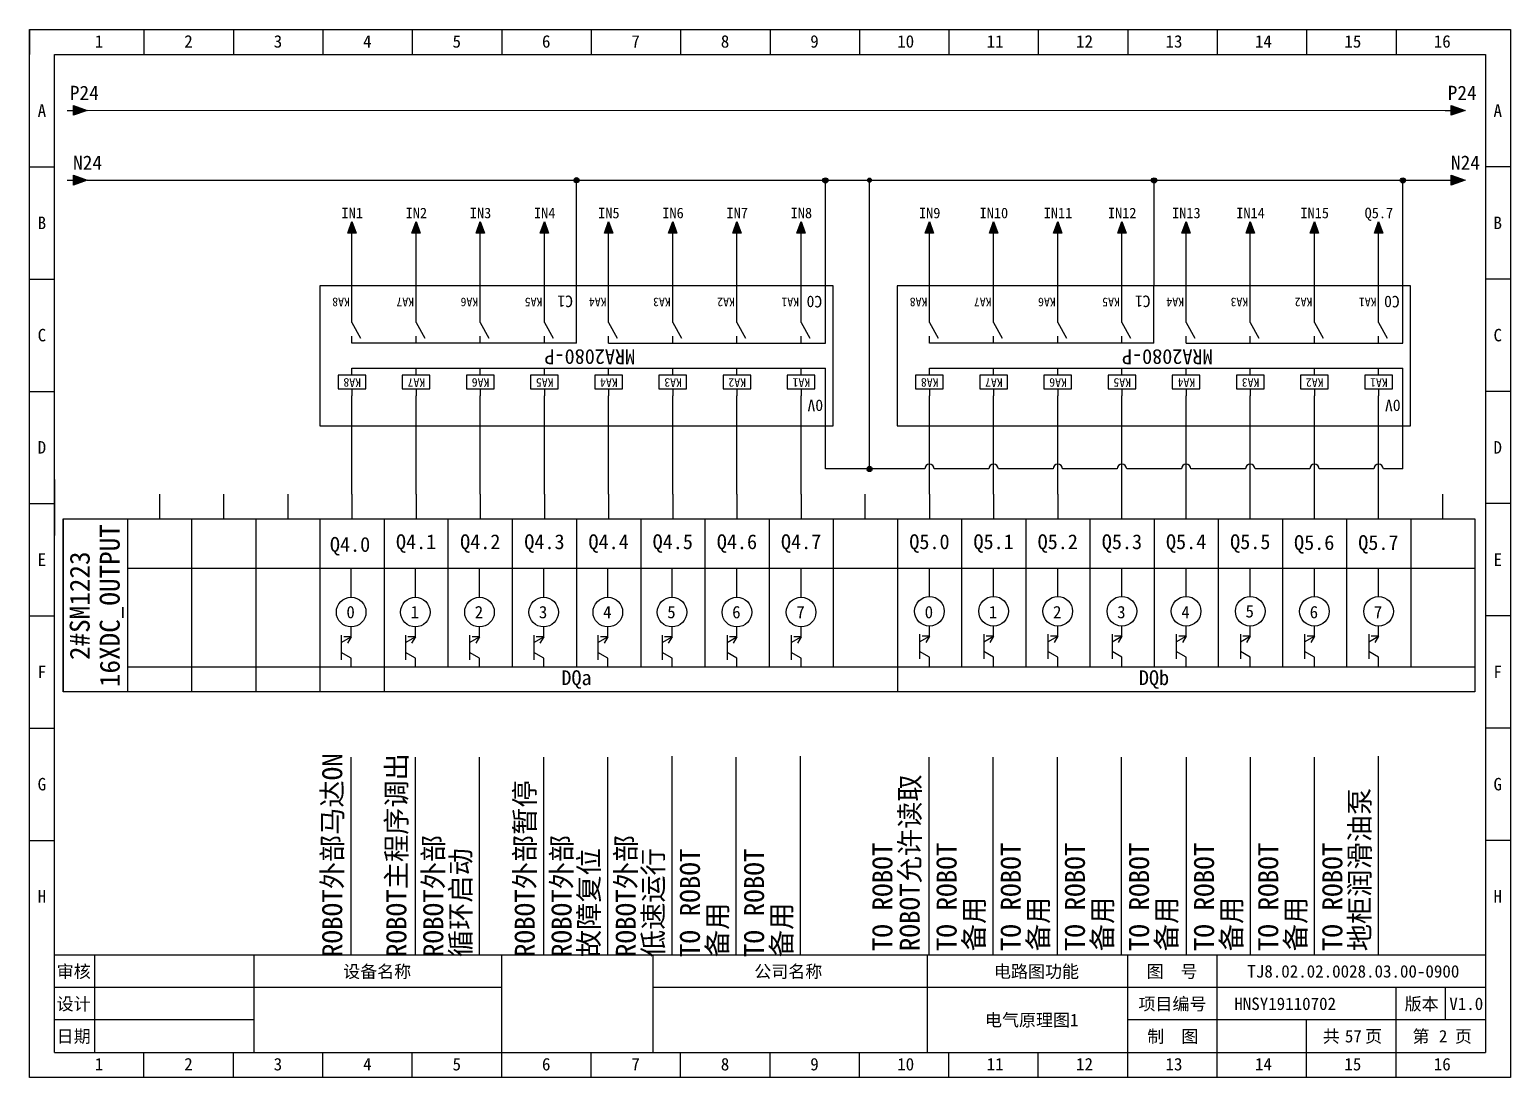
# Model space of a CAD drawing. Header units: millimetres. Extents: x 914 to 910632, y -176 to 682692.
# Drawn here: x 2233.1 to 2530.1, y 3297.7 to 3507.7 of the extents above; entities that cross this region are included whole.
import ezdxf
from ezdxf.enums import TextEntityAlignment as Align

# ---------------------------------------------------------------- set-up
doc = ezdxf.new("R2010")
doc.units = ezdxf.units.MM
doc.layers.add('EPLAN311', color=1, linetype='Continuous', lineweight=25)
doc.styles.get("Standard").update_dxf_attribs({"font": 'arial.ttf'})
doc.styles.add('宋体', font='')
doc.styles.get('宋体').set_extended_font_data('宋体')

# ---------------------------------------------------------------- blocks, each defined once
blk = doc.blocks.new('继电器线圈')
at = {"color": 5, "linetype": 'Continuous', "lineweight": 25}
for p, q in [((0, 4.2), (0, 5.6)), ((0, 1.4), (0, 0))]:
    blk.add_line(p, q, dxfattribs=at)
blk.add_lwpolyline([(-2.8, 1.4), (2.8, 1.4), (2.8, 4.2), (-2.8, 4.2)], close=True, dxfattribs=at)
at = {"color": 0, "style": '宋体'}
for tag, p in [('01', (0.42, 4.87)), ('02', (0.42, -0.54)), ('04', (0.65, -7)), ('05', (0.65, -9.16))]:
    blk.add_attdef(tag, p, '', height=1.26, dxfattribs=at)
at = {"color": 5, "style": '宋体'}
blk.add_attdef('03', (0.42, -4.85), '', height=1.75, dxfattribs=at)
blk = doc.blocks.new('常开触点')
at = {"color": 5, "linetype": 'Continuous', "lineweight": 25}
for p, q in [((0, 0), (0, -1.39)), ((0, 0), (0, -1.39)), ((0, -4.16), (0, -5.54)), ((0, -4.16), (0, -5.54))]:
    blk.add_line(p, q, dxfattribs=at)
at = {"color": 5, "linetype": 'Continuous', "lineweight": 25, "ltscale": 4}
blk.add_line((0, -4.16), (-1.73, -1.04), dxfattribs=at)
blk.add_line((0, -4.16), (-1.73, -1.04), dxfattribs=at)
at = {"color": 0}
blk.add_attdef('13', text='', height=1.25, dxfattribs=at).set_placement((0.42, -0.97), align=Align.BOTTOM_LEFT)
blk.add_attdef('14', text='', height=1.25, dxfattribs=at).set_placement((0.42, -4.82), align=Align.TOP_LEFT)
at = {"color": 5, "style": '宋体'}
blk.add_attdef('KA', (0.42, -9.12), '', height=1.74, dxfattribs=at)
blk = doc.blocks.new('继电器模组8')
for p, q in [((-4.87, 28.09), (-4.87, 16.54)), ((0, 28.09), (0, 22.09)), ((12.87, 28.09), (12.87, 22.09)), ((25.74, 28.09), (25.74, 22.09)), ((38.61, 28.09), (38.61, 22.09)), ((51.48, 28.09), (51.48, 22.09)), ((64.35, 28.09), (64.35, 22.09)), ((77.22, 28.09), (77.22, 22.09)), ((90.09, 28.09), (90.09, 22.09)), ((-4.87, 11.54), (-4.87, 0)), ((45.05, 11.54), (45.05, 0)), ((0, 6), (0, 0)), ((12.87, 6), (12.87, 0)), ((25.74, 6), (25.74, 0)), ((38.61, 6), (38.61, 0)), ((51.48, 6), (51.48, 0)), ((64.35, 6), (64.35, 0)), ((77.22, 6), (77.22, 0)), ((90.09, 6), (90.09, 0))]:
    blk.add_line(p, q)
at = {"linetype": 'ByBlock'}
for p, q in [((90.09, 16.54), (-4.87, 16.54)), ((38.61, 11.54), (-4.87, 11.54)), ((45.05, 11.54), (90.09, 11.54))]:
    blk.add_line(p, q, dxfattribs=at)
blk.add_lwpolyline([(-6.43, 0), (96.53, 0), (96.53, 28.09), (-6.43, 28.09)], close=True, dxfattribs=at)
ref = blk.add_blockref('继电器线圈', (0, 16.54), dxfattribs=dict(xscale=0.99, yscale=0.99, zscale=0.99))
ref.add_attrib('03', 'KA1', (-1.83, 18.56), dxfattribs={"color": 5, "height": 1.736, "style": '宋体'})
ref = blk.add_blockref('继电器线圈', (12.87, 16.54), dxfattribs=dict(xscale=0.99, yscale=0.99, zscale=0.99))
ref.add_attrib('03', 'KA2', (11.04, 18.56), dxfattribs={"color": 5, "height": 1.736, "style": '宋体'})
ref = blk.add_blockref('继电器线圈', (25.74, 16.54), dxfattribs=dict(xscale=0.99, yscale=0.99, zscale=0.99))
ref.add_attrib('03', 'KA3', (23.91, 18.56), dxfattribs={"color": 5, "height": 1.736, "style": '宋体'})
ref = blk.add_blockref('继电器线圈', (38.61, 16.54), dxfattribs=dict(xscale=0.99, yscale=0.99, zscale=0.99))
ref.add_attrib('03', 'KA4', (36.78, 18.56), dxfattribs={"color": 5, "height": 1.736, "style": '宋体'})
ref = blk.add_blockref('继电器线圈', (51.48, 16.54), dxfattribs=dict(xscale=0.99, yscale=0.99, zscale=0.99))
ref.add_attrib('03', 'KA5', (49.65, 18.56), dxfattribs={"color": 5, "height": 1.736, "style": '宋体'})
ref = blk.add_blockref('继电器线圈', (64.35, 16.54), dxfattribs=dict(xscale=0.99, yscale=0.99, zscale=0.99))
ref.add_attrib('03', 'KA6', (62.52, 18.56), dxfattribs={"color": 5, "height": 1.736, "style": '宋体'})
ref = blk.add_blockref('继电器线圈', (77.22, 16.54), dxfattribs=dict(xscale=0.99, yscale=0.99, zscale=0.99))
ref.add_attrib('03', 'KA7', (75.39, 18.56), dxfattribs={"color": 5, "height": 1.736, "style": '宋体'})
ref = blk.add_blockref('继电器线圈', (90.09, 16.54), dxfattribs=dict(xscale=0.99, yscale=0.99, zscale=0.99))
ref.add_attrib('03', 'KA8', (88.26, 18.56), dxfattribs={"color": 5, "height": 1.736, "style": '宋体'})
ref = blk.add_blockref('常开触点', (0, 11.54), dxfattribs=at)
ref.add_attrib('KA', 'KA1', (0.41, 2.43), dxfattribs={"color": 5, "height": 1.736, "style": '宋体'})
ref = blk.add_blockref('常开触点', (12.87, 11.54), dxfattribs=at)
ref.add_attrib('KA', 'KA2', (13.28, 2.43), dxfattribs={"color": 5, "height": 1.736, "style": '宋体'})
ref = blk.add_blockref('常开触点', (25.74, 11.54), dxfattribs=at)
ref.add_attrib('KA', 'KA3', (26.15, 2.43), dxfattribs={"color": 5, "height": 1.736, "style": '宋体'})
ref = blk.add_blockref('常开触点', (38.61, 11.54), dxfattribs=at)
ref.add_attrib('KA', 'KA4', (39.02, 2.43), dxfattribs={"color": 5, "height": 1.736, "style": '宋体'})
ref = blk.add_blockref('常开触点', (51.48, 11.54), dxfattribs=at)
ref.add_attrib('KA', 'KA5', (51.89, 2.43), dxfattribs={"color": 5, "height": 1.736, "style": '宋体'})
ref = blk.add_blockref('常开触点', (64.35, 11.54), dxfattribs=at)
ref.add_attrib('KA', 'KA6', (64.76, 2.43), dxfattribs={"color": 5, "height": 1.736, "style": '宋体'})
ref = blk.add_blockref('常开触点', (77.22, 11.54), dxfattribs=at)
ref.add_attrib('KA', 'KA7', (77.63, 2.43), dxfattribs={"color": 5, "height": 1.736, "style": '宋体'})
ref = blk.add_blockref('常开触点', (90.09, 11.54), dxfattribs=at)
ref.add_attrib('KA', 'KA8', (90.5, 2.43), dxfattribs={"color": 5, "height": 1.736, "style": '宋体'})
at = {"style": '宋体'}
for s, width, insert, char_height, attachment_point in [('0V', 3.0901, (-4.42, 25.18), 2.31, 1), ('MRA2080-P', 2.5259, (42.38, 14.25), 2.97, 5), ('C0', 3.0901, (-4.24, 4.36), 2.31, 1), ('C1', 3.0901, (45.74, 4.3), 2.31, 1)]:
    blk.add_mtext_dynamic_manual_height_columns(s, width=width, gutter_width=12.5, heights=[0], dxfattribs=dict(at, insert=insert, char_height=char_height, attachment_point=attachment_point))
blk = doc.blocks.new('*U214')
blk.add_line((0, 0.14), (0, 5.8))
blk.add_circle((0, -2.83), 2.97)
blk = doc.blocks.new('*U215')
at = {"color": 0, "linetype": 'ByBlock', "lineweight": -2, "transparency": 16777216}
for p in [(0, 0), (12.87, 0)]:
    blk.add_blockref('*U214', p, dxfattribs=at)
blk = doc.blocks.new('EPLSYM_LibrarySPECIAL_Symbol8_Variant0_Placement1')
at = {"linetype": 'Continuous', "lineweight": 25, "ltscale": 4}
blk.add_hatch(color=1, dxfattribs=at).paths.add_polyline_path([(-0.75, 1), (2, 0), (-0.75, -1)], flags=0)
at = {"color": 1, "linetype": 'Continuous', "lineweight": 25, "ltscale": 4}
blk.add_line((-2, 0), (-0.75, 0), dxfattribs=at)
blk.add_lwpolyline([(-0.75, 1), (2, 0), (-0.75, -1)], close=True, dxfattribs=at)
at = {"color": 5}
blk.add_attdef('70_20010', text='', height=2.85, dxfattribs=at).set_placement((3, 0), align=Align.MIDDLE_LEFT)
at = {"color": 73}
for tag, p in [('70_24350', (33.76, 0)), ('70_24300', (72.31, 0))]:
    blk.add_attdef(tag, text='', height=2.06, dxfattribs=at).set_placement(p, align=Align.MIDDLE_LEFT)
blk = doc.blocks.new('箭头下')
at = {"layer": 'EPLAN311', "linetype": 'Continuous', "lineweight": 25, "ltscale": 4}
blk.add_hatch(color=1, dxfattribs=at).paths.add_polyline_path([(-0.7, -0.875), (0, -2.8), (0.7, -0.875)], flags=0)
at = {"layer": 'EPLAN311', "color": 1, "linetype": 'Continuous', "lineweight": 25, "ltscale": 4}
blk.add_line((0, 0), (0, -0.875), dxfattribs=at)
blk.add_lwpolyline([(-0.7, -0.875), (0, -2.8), (0.7, -0.875)], close=True, dxfattribs=at)
at = {"color": 5}
blk.add_attdef('70_20010', text='', height=1.7535, dxfattribs=at).set_placement((0, -3.8507), align=Align.TOP_CENTER)
blk = doc.blocks.new('*U388')
blk.add_line((-2.5, 0), (2.5, 0))
blk = doc.blocks.new('*U389')
at = {"color": 0, "linetype": 'ByBlock', "lineweight": -2, "transparency": 16777216}
for p in [(0, 0), (0, -22.5), (0, -45), (0, -67.5), (0, -90), (0, -112.5), (0, -135)]:
    blk.add_blockref('*U388', p, dxfattribs=at)
blk = doc.blocks.new('*U390')
blk.add_line((-2.5, 0), (2.5, 0))
blk = doc.blocks.new('*U391')
at = {"color": 0, "linetype": 'ByBlock', "lineweight": -2, "transparency": 16777216}
for p in [(0, 0), (0, -22.5), (0, -45), (0, -67.5), (0, -90), (0, -112.5), (0, -135)]:
    blk.add_blockref('*U390', p, dxfattribs=at)
blk = doc.blocks.new('制图图框')
for p, q in [((-2700.08, 789.32), (-2403.08, 789.32)), ((-2700.08, 579.32), (-2700.08, 789.32)), ((-2700.08, 789.32), (-2700.08, 784.32)), ((-2700.08, 789.32), (-2695.08, 789.32)), ((-2677.15, 789.32), (-2677.15, 784.32)), ((-2659.21, 789.32), (-2659.21, 784.32)), ((-2641.27, 789.32), (-2641.27, 784.32)), ((-2623.33, 789.32), (-2623.33, 784.32)), ((-2605.4, 789.32), (-2605.4, 784.32)), ((-2587.46, 789.32), (-2587.46, 784.32)), ((-2569.52, 789.32), (-2569.52, 784.32)), ((-2551.58, 789.32), (-2551.58, 784.32)), ((-2533.65, 789.32), (-2533.65, 784.32)), ((-2515.71, 789.32), (-2515.71, 784.32)), ((-2497.77, 789.32), (-2497.77, 784.32)), ((-2479.83, 789.32), (-2479.83, 784.32)), ((-2461.9, 789.32), (-2461.9, 784.32)), ((-2443.96, 789.32), (-2443.96, 784.32)), ((-2426.02, 789.32), (-2426.02, 784.32)), ((-2403.08, 789.32), (-2403.08, 579.32)), ((-2403.08, 789.32), (-2403.08, 784.32)), ((-2695.08, 784.32), (-2408.08, 784.32)), ((-2695.08, 584.32), (-2695.08, 784.32)), ((-2408.08, 784.32), (-2408.08, 584.32)), ((-2408.08, 603.82), (-2695.08, 603.82)), ((-2687.08, 603.82), (-2687.08, 584.32)), ((-2655.08, 603.82), (-2655.08, 584.32)), ((-2655.08, 603.82), (-2655.08, 584.32)), ((-2605.4, 579.32), (-2605.4, 603.82)), ((-2575.08, 603.82), (-2575.08, 584.32)), ((-2575.08, 603.82), (-2575.08, 584.32)), ((-2575.08, 603.82), (-2575.08, 584.32)), ((-2520.08, 603.82), (-2520.08, 584.32)), ((-2479.83, 579.32), (-2479.83, 603.82)), ((-2461.9, 579.32), (-2461.9, 603.82)), ((-2655.08, 597.32), (-2695.08, 597.32)), ((-2605.4, 597.32), (-2655.08, 597.32)), ((-2408.08, 597.32), (-2575.08, 597.32)), ((-2426.02, 579.32), (-2426.02, 597.32)), ((-2416.18, 597.32), (-2416.18, 590.82)), ((-2655.08, 590.82), (-2695.08, 590.82)), ((-2408.08, 590.82), (-2479.83, 590.82)), ((-2443.96, 579.32), (-2443.96, 590.82)), ((-2695.08, 584.32), (-2408.08, 584.32)), ((-2677.15, 579.32), (-2677.15, 584.32)), ((-2659.21, 579.32), (-2659.21, 584.32)), ((-2641.27, 579.32), (-2641.27, 584.32)), ((-2623.33, 579.32), (-2623.33, 584.32)), ((-2587.46, 579.32), (-2587.46, 584.32)), ((-2569.52, 579.32), (-2569.52, 584.32)), ((-2551.58, 579.32), (-2551.58, 584.32)), ((-2533.65, 579.32), (-2533.65, 584.32)), ((-2515.71, 579.32), (-2515.71, 584.32)), ((-2497.77, 579.32), (-2497.77, 584.32)), ((-2403.08, 579.32), (-2700.08, 579.32))]:
    blk.add_line(p, q)
blk.add_blockref('*U389', (-2697.58, 761.82))
at = {"xscale": -1}
blk.add_blockref('*U391', (-2405.58, 761.82), dxfattribs=at)
at = {"style": '宋体'}
for s, p in [('1', (-2687.01, 785.71)), ('2', (-2669.07, 785.71)), ('3', (-2651.13, 785.71)), ('4', (-2633.2, 785.71)), ('5', (-2615.26, 785.71)), ('6', (-2597.32, 785.71)), ('7', (-2579.38, 785.71)), ('8', (-2561.45, 785.71)), ('9', (-2543.51, 785.71)), ('10', (-2526.07, 785.71)), ('11', (-2508.13, 785.71)), ('12', (-2490.2, 785.71)), ('13', (-2472.26, 785.71)), ('14', (-2454.32, 785.71)), ('15', (-2436.38, 785.71)), ('16', (-2418.45, 785.71)), ('A', (-2698.47, 771.84)), ('A', (-2406.47, 771.84)), ('B', (-2698.47, 749.34)), ('B', (-2406.47, 749.34)), ('C', (-2698.47, 726.84)), ('C', (-2406.47, 726.84)), ('D', (-2698.47, 704.34)), ('D', (-2406.47, 704.34)), ('E', (-2698.47, 681.84)), ('E', (-2406.47, 681.84)), ('F', (-2698.47, 659.34)), ('F', (-2406.47, 659.34)), ('G', (-2698.47, 636.84)), ('G', (-2406.47, 636.84)), ('H', (-2698.47, 614.34)), ('H', (-2406.47, 614.34)), ('审核', (-2694.65, 599.29)), ('设备名称', (-2637.2, 599.28)), ('公司名称', (-2554.73, 599.29)), ('电路图功能', (-2506.66, 599.29)), ('图  号', (-2476.05, 599.3)), ('设计', (-2694.66, 592.79)), ('项目编号', (-2477.68, 592.79)), ('版本', (-2424.3, 592.79)), ('日期', (-2694.66, 586.29)), ('制  图', (-2475.91, 586.28)), ('共   页', (-2440.72, 586.31)), ('第   页', (-2422.72, 586.3)), ('1', (-2687.01, 580.71)), ('2', (-2669.07, 580.71)), ('3', (-2651.13, 580.71)), ('4', (-2633.2, 580.71)), ('5', (-2615.26, 580.71)), ('6', (-2597.32, 580.71)), ('7', (-2579.38, 580.71)), ('8', (-2561.45, 580.71)), ('9', (-2543.51, 580.71)), ('10', (-2526.07, 580.71)), ('11', (-2508.13, 580.71)), ('12', (-2490.2, 580.71)), ('13', (-2472.26, 580.71)), ('14', (-2454.32, 580.71)), ('15', (-2436.38, 580.71)), ('16', (-2418.45, 580.71))]:
    blk.add_text(s, height=2.5, dxfattribs=at).set_placement(p)

msp = doc.modelspace()

# ---------------------------------------------------------------- hatches: boundary and pattern name
at = {"layer": 'EPLAN311', "ltscale": 4}
h = msp.add_hatch(color=1, dxfattribs=at)
edge = h.paths.add_edge_path()
edge.add_arc((2342.766, 3477.562), 0.52, 0, 360)
h = msp.add_hatch(color=1, dxfattribs=at)
edge = h.paths.add_edge_path()
edge.add_arc((2392.683, 3477.51), 0.52, 0, 360)
h = msp.add_hatch(color=1, dxfattribs=at)
edge = h.paths.add_edge_path()
edge.add_arc((2401.533, 3477.562), 0.52, 0, 360)
h = msp.add_hatch(color=1, dxfattribs=at)
edge = h.paths.add_edge_path()
edge.add_arc((2458.596, 3477.51), 0.52, 0, 360)
h = msp.add_hatch(color=1, dxfattribs=at)
edge = h.paths.add_edge_path()
edge.add_arc((2508.513, 3477.51), 0.52, 0, 360)
h = msp.add_hatch(color=1, dxfattribs=at)
edge = h.paths.add_edge_path()
edge.add_arc((2401.533, 3419.679), 0.52, 0, 360)

# ---------------------------------------------------------------- linework, layer by layer
at = {"color": 0}
for p, q in [((2244.595, 3491.569), (2516.976, 3491.562)), ((2244.613, 3477.562), (2516.976, 3477.562)), ((2238.074, 3417.577), (2238.074, 3406.327))]:
    msp.add_line(p, q, dxfattribs=at)
for p, q in [((2342.766, 3456.419), (2342.766, 3477.562)), ((2392.683, 3456.419), (2392.683, 3477.562)), ((2401.533, 3419.679), (2401.533, 3477.562)), ((2458.596, 3456.419), (2458.596, 3477.562)), ((2508.513, 3456.419), (2508.513, 3477.562)), ((2297.721, 3456.419), (2297.721, 3465.9)), ((2310.591, 3456.419), (2310.591, 3465.9)), ((2323.461, 3456.419), (2323.461, 3465.9)), ((2336.331, 3456.419), (2336.331, 3465.9)), ((2349.201, 3456.419), (2349.201, 3465.9)), ((2362.071, 3456.419), (2362.071, 3465.9)), ((2374.941, 3456.419), (2374.941, 3465.9)), ((2387.811, 3456.419), (2387.811, 3465.9)), ((2413.551, 3456.419), (2413.551, 3465.9)), ((2426.421, 3456.419), (2426.421, 3465.9)), ((2439.291, 3456.419), (2439.291, 3465.9)), ((2452.161, 3456.419), (2452.161, 3465.9)), ((2465.031, 3456.419), (2465.031, 3465.9)), ((2477.901, 3456.419), (2477.901, 3465.9)), ((2490.771, 3456.419), (2490.771, 3465.9)), ((2503.641, 3456.419), (2503.641, 3465.9)), ((2297.723, 3414.619), (2297.723, 3428.333)), ((2310.593, 3414.619), (2310.593, 3428.333)), ((2323.463, 3414.619), (2323.463, 3428.333)), ((2336.333, 3414.619), (2336.333, 3428.333)), ((2349.203, 3414.619), (2349.203, 3428.333)), ((2362.073, 3414.619), (2362.073, 3428.333)), ((2374.943, 3414.619), (2374.943, 3428.333)), ((2387.813, 3414.619), (2387.813, 3428.333)), ((2392.683, 3419.679), (2392.683, 3428.333)), ((2413.553, 3414.619), (2413.553, 3428.333)), ((2426.423, 3414.619), (2426.423, 3428.333)), ((2439.293, 3414.619), (2439.293, 3428.333)), ((2452.163, 3414.619), (2452.163, 3428.333)), ((2465.033, 3414.619), (2465.033, 3428.333)), ((2477.903, 3414.619), (2477.903, 3428.333)), ((2490.773, 3414.619), (2490.773, 3428.333)), ((2503.643, 3414.619), (2503.643, 3428.333)), ((2508.513, 3419.679), (2508.513, 3428.333)), ((2401.533, 3419.679), (2392.683, 3419.679)), ((2425.468, 3419.679), (2414.508, 3419.679)), ((2451.208, 3419.679), (2440.248, 3419.679)), ((2464.078, 3419.679), (2453.118, 3419.679)), ((2489.818, 3419.679), (2478.858, 3419.679)), ((2502.688, 3419.679), (2491.728, 3419.679)), ((2259.113, 3414.619), (2259.113, 3409.669)), ((2271.983, 3414.619), (2271.983, 3409.669)), ((2284.853, 3414.619), (2284.853, 3409.669)), ((2297.723, 3414.619), (2297.723, 3409.669)), ((2310.593, 3414.619), (2310.593, 3409.669)), ((2323.463, 3414.619), (2323.463, 3409.669)), ((2336.333, 3414.619), (2336.333, 3409.669)), ((2349.203, 3414.619), (2349.203, 3409.669)), ((2362.073, 3414.619), (2362.073, 3409.669)), ((2374.943, 3414.619), (2374.943, 3409.669)), ((2387.813, 3414.619), (2387.813, 3409.669)), ((2400.683, 3409.669), (2400.683, 3414.619)), ((2413.553, 3414.619), (2413.553, 3409.669)), ((2413.553, 3414.619), (2413.553, 3409.669)), ((2426.423, 3414.619), (2426.423, 3409.669)), ((2439.293, 3414.619), (2439.293, 3409.669)), ((2452.163, 3409.669), (2452.163, 3414.619)), ((2465.033, 3409.669), (2465.033, 3414.619)), ((2477.903, 3409.669), (2477.903, 3414.619)), ((2490.773, 3409.669), (2490.773, 3414.619)), ((2503.643, 3409.669), (2503.643, 3414.619)), ((2516.513, 3409.669), (2516.513, 3414.619)), ((2239.808, 3409.669), (2522.948, 3409.669)), ((2239.808, 3375.019), (2239.808, 3409.669)), ((2239.808, 3409.669), (2239.808, 3375.019)), ((2252.678, 3409.669), (2252.678, 3375.019)), ((2265.548, 3409.669), (2265.548, 3375.019)), ((2278.418, 3409.669), (2278.418, 3375.019)), ((2291.288, 3409.669), (2291.288, 3375.019)), ((2304.158, 3409.669), (2304.158, 3375.019)), ((2317.028, 3379.969), (2317.028, 3409.669)), ((2329.898, 3379.969), (2329.898, 3409.669)), ((2342.768, 3409.669), (2342.768, 3379.969)), ((2355.638, 3409.669), (2355.638, 3379.969)), ((2368.508, 3409.669), (2368.508, 3379.969)), ((2381.378, 3409.669), (2381.378, 3379.947)), ((2394.248, 3409.669), (2394.248, 3379.969)), ((2407.118, 3409.669), (2407.118, 3375.019)), ((2419.988, 3409.669), (2419.988, 3379.969)), ((2432.858, 3409.669), (2432.858, 3379.969)), ((2445.728, 3409.669), (2445.728, 3379.969)), ((2458.598, 3409.669), (2458.598, 3379.969)), ((2471.468, 3409.669), (2471.468, 3379.969)), ((2484.338, 3409.669), (2484.338, 3379.969)), ((2497.208, 3409.669), (2497.208, 3379.969)), ((2510.078, 3409.669), (2510.078, 3379.969)), ((2522.948, 3409.669), (2522.948, 3375.019)), ((2252.678, 3399.769), (2522.948, 3399.769)), ((2297.568, 3393.959), (2297.568, 3399.609)), ((2310.438, 3393.959), (2310.438, 3399.609)), ((2323.308, 3393.959), (2323.308, 3399.609)), ((2336.178, 3393.959), (2336.178, 3399.609)), ((2349.048, 3393.959), (2349.048, 3399.609)), ((2361.918, 3393.959), (2361.918, 3399.609)), ((2374.943, 3393.959), (2374.943, 3399.609)), ((2387.813, 3393.959), (2387.813, 3399.609)), ((2413.553, 3394.118), (2413.553, 3399.769)), ((2426.423, 3394.118), (2426.423, 3399.769)), ((2439.293, 3394.118), (2439.293, 3399.769)), ((2452.163, 3394.118), (2452.163, 3399.769)), ((2465.033, 3394.118), (2465.033, 3399.769)), ((2477.903, 3394.118), (2477.903, 3399.769)), ((2295.588, 3386.389), (2295.588, 3381.439)), ((2295.588, 3384.898), (2297.568, 3386.039)), ((2297.568, 3386.039), (2296.083, 3386.039)), ((2297.568, 3386.039), (2296.823, 3384.754)), ((2297.568, 3386.039), (2297.568, 3388.019)), ((2308.458, 3386.389), (2308.458, 3381.439)), ((2308.458, 3384.898), (2310.438, 3386.039)), ((2310.438, 3386.039), (2308.953, 3386.039)), ((2310.438, 3386.039), (2309.693, 3384.754)), ((2310.438, 3386.039), (2310.438, 3388.019)), ((2321.328, 3386.389), (2321.328, 3381.439)), ((2321.328, 3384.898), (2323.308, 3386.039)), ((2323.308, 3386.039), (2321.823, 3386.039)), ((2323.308, 3386.039), (2322.563, 3384.754)), ((2323.308, 3386.039), (2323.308, 3388.019)), ((2334.198, 3386.389), (2334.198, 3381.439)), ((2334.198, 3384.898), (2336.178, 3386.039)), ((2336.178, 3386.039), (2334.693, 3386.039)), ((2336.178, 3386.039), (2335.433, 3384.754)), ((2336.178, 3386.039), (2336.178, 3388.019)), ((2347.068, 3386.389), (2347.068, 3381.439)), ((2347.068, 3384.898), (2349.048, 3386.039)), ((2349.048, 3386.039), (2347.563, 3386.039)), ((2349.048, 3386.039), (2348.303, 3384.754)), ((2349.048, 3386.039), (2349.048, 3388.019)), ((2359.938, 3386.389), (2359.938, 3381.439)), ((2359.938, 3384.898), (2361.918, 3386.039)), ((2361.918, 3386.039), (2360.433, 3386.039)), ((2361.918, 3386.039), (2361.173, 3384.754)), ((2361.918, 3386.039), (2361.918, 3388.019)), ((2372.963, 3386.389), (2372.963, 3381.439)), ((2372.963, 3384.898), (2374.943, 3386.039)), ((2374.943, 3386.039), (2373.458, 3386.039)), ((2374.943, 3386.039), (2374.199, 3384.754)), ((2374.943, 3386.039), (2374.943, 3388.019)), ((2385.833, 3386.389), (2385.833, 3381.439)), ((2385.833, 3384.898), (2387.813, 3386.039)), ((2387.813, 3386.039), (2386.328, 3386.039)), ((2387.813, 3386.039), (2387.069, 3384.754)), ((2387.813, 3386.039), (2387.813, 3388.019)), ((2411.573, 3386.549), (2411.573, 3381.599)), ((2411.573, 3385.058), (2413.553, 3386.198)), ((2413.553, 3386.198), (2412.068, 3386.198)), ((2413.553, 3386.198), (2412.809, 3384.914)), ((2413.553, 3386.198), (2413.553, 3388.178)), ((2424.443, 3386.549), (2424.443, 3381.599)), ((2424.443, 3385.058), (2426.423, 3386.198)), ((2426.423, 3386.198), (2424.938, 3386.198)), ((2426.423, 3386.198), (2425.679, 3384.914)), ((2426.423, 3386.198), (2426.423, 3388.178)), ((2437.313, 3386.549), (2437.313, 3381.599)), ((2437.313, 3385.058), (2439.293, 3386.198)), ((2439.293, 3386.198), (2437.808, 3386.198)), ((2439.293, 3386.198), (2438.549, 3384.914)), ((2439.293, 3386.198), (2439.293, 3388.178)), ((2450.183, 3386.549), (2450.183, 3381.599)), ((2450.183, 3385.058), (2452.163, 3386.198)), ((2452.163, 3386.198), (2450.678, 3386.198)), ((2452.163, 3386.198), (2451.419, 3384.914)), ((2452.163, 3386.198), (2452.163, 3388.178)), ((2463.053, 3386.549), (2463.053, 3381.599)), ((2463.053, 3385.058), (2465.033, 3386.198)), ((2465.033, 3386.198), (2463.548, 3386.198)), ((2465.033, 3386.198), (2464.289, 3384.914)), ((2465.033, 3386.198), (2465.033, 3388.178)), ((2475.923, 3386.549), (2475.923, 3381.599)), ((2475.923, 3385.058), (2477.903, 3386.198)), ((2477.903, 3386.198), (2476.418, 3386.198)), ((2477.903, 3386.198), (2477.159, 3384.914)), ((2477.903, 3386.198), (2477.903, 3388.178)), ((2488.793, 3386.549), (2488.793, 3381.599)), ((2488.793, 3385.058), (2490.773, 3386.198)), ((2490.773, 3386.198), (2489.288, 3386.198)), ((2490.773, 3386.198), (2490.029, 3384.914)), ((2490.773, 3386.198), (2490.773, 3388.178)), ((2501.663, 3386.549), (2501.663, 3381.599)), ((2501.663, 3385.058), (2503.643, 3386.198)), ((2503.643, 3386.198), (2502.158, 3386.198)), ((2503.643, 3386.198), (2502.899, 3384.914)), ((2503.643, 3386.198), (2503.643, 3388.178)), ((2297.568, 3381.789), (2295.588, 3382.917)), ((2310.438, 3381.789), (2308.458, 3382.917)), ((2323.308, 3381.789), (2321.328, 3382.917)), ((2336.178, 3381.789), (2334.198, 3382.917)), ((2349.048, 3381.789), (2347.068, 3382.917)), ((2361.918, 3381.789), (2359.938, 3382.917)), ((2374.943, 3381.789), (2372.963, 3382.917)), ((2387.813, 3381.789), (2385.833, 3382.917)), ((2413.553, 3381.949), (2411.573, 3383.076)), ((2426.423, 3381.949), (2424.443, 3383.076)), ((2439.293, 3381.949), (2437.313, 3383.076)), ((2452.163, 3381.949), (2450.183, 3383.076)), ((2465.033, 3381.949), (2463.053, 3383.076)), ((2477.903, 3381.949), (2475.923, 3383.076)), ((2490.773, 3381.949), (2488.793, 3383.076)), ((2503.643, 3381.949), (2501.663, 3383.076)), ((2278.418, 3379.969), (2252.678, 3379.969)), ((2286.362, 3379.969), (2278.418, 3379.969)), ((2407.118, 3379.969), (2286.362, 3379.969)), ((2297.568, 3379.969), (2297.568, 3381.789)), ((2310.438, 3379.969), (2310.438, 3381.789)), ((2323.308, 3379.969), (2323.308, 3381.789)), ((2336.178, 3379.969), (2336.178, 3381.789)), ((2349.048, 3379.969), (2349.048, 3381.789)), ((2361.918, 3379.969), (2361.918, 3381.789)), ((2374.943, 3379.969), (2374.943, 3381.789)), ((2387.813, 3379.969), (2387.813, 3381.789)), ((2522.948, 3379.969), (2401.49, 3379.969)), ((2413.553, 3379.969), (2413.553, 3381.949)), ((2426.423, 3379.969), (2426.423, 3381.949)), ((2439.293, 3379.969), (2439.293, 3381.949)), ((2452.163, 3379.969), (2452.163, 3381.949)), ((2465.033, 3379.969), (2465.033, 3381.949)), ((2477.903, 3379.969), (2477.903, 3381.949)), ((2490.773, 3379.969), (2490.773, 3381.949)), ((2503.643, 3379.969), (2503.643, 3381.949)), ((2522.948, 3375.019), (2239.808, 3375.019)), ((2361.918, 3322.396), (2361.918, 3362.096)), ((2387.658, 3322.396), (2387.658, 3362.096)), ((2503.643, 3322.396), (2503.643, 3362.096)), ((2297.568, 3322.237), (2297.568, 3361.936)), ((2310.438, 3322.237), (2310.438, 3361.936)), ((2323.308, 3322.237), (2323.308, 3361.936)), ((2336.178, 3322.237), (2336.178, 3361.936)), ((2349.048, 3322.237), (2349.048, 3361.936)), ((2374.788, 3322.237), (2374.788, 3361.936)), ((2413.398, 3361.936), (2413.398, 3322.237)), ((2426.268, 3361.936), (2426.268, 3322.237)), ((2439.138, 3361.936), (2439.138, 3322.237)), ((2452.008, 3361.936), (2452.008, 3322.237)), ((2465.033, 3361.936), (2465.033, 3322.237)), ((2477.903, 3361.936), (2477.903, 3322.237)), ((2490.773, 3322.237), (2490.773, 3361.936))]:
    msp.add_line(p, q)
at = {"linetype": 'ByBlock'}
for p, q in [((2412.598, 3419.679), (2401.533, 3419.679)), ((2425.468, 3419.679), (2414.508, 3419.679)), ((2425.468, 3419.679), (2414.508, 3419.679)), ((2438.338, 3419.679), (2427.378, 3419.679)), ((2451.208, 3419.679), (2440.248, 3419.679)), ((2464.078, 3419.679), (2453.118, 3419.679)), ((2476.948, 3419.679), (2465.988, 3419.679)), ((2489.818, 3419.679), (2478.858, 3419.679)), ((2502.688, 3419.679), (2491.728, 3419.679)), ((2508.513, 3419.679), (2504.598, 3419.679))]:
    msp.add_line(p, q, dxfattribs=at)
for centre in [(2297.568, 3390.989), (2310.438, 3390.989), (2323.308, 3390.989), (2336.178, 3390.989), (2349.048, 3390.989), (2361.918, 3390.989), (2374.943, 3390.989), (2387.813, 3390.989), (2413.553, 3391.148), (2426.423, 3391.148), (2439.293, 3391.148), (2452.163, 3391.148), (2465.033, 3391.148), (2477.903, 3391.148)]:
    msp.add_circle(centre, 2.97)
for centre in [(2413.553, 3419.679), (2426.423, 3419.679), (2439.293, 3419.679), (2452.163, 3419.679), (2465.033, 3419.679), (2477.903, 3419.679), (2490.773, 3419.679), (2503.643, 3419.679)]:
    msp.add_arc(centre, 0.955, 0, 180)
at = {"layer": 'EPLAN311', "color": 1, "ltscale": 4}
for centre in [(2342.766, 3477.562), (2392.683, 3477.51), (2458.596, 3477.51), (2508.513, 3477.51), (2401.533, 3419.679)]:
    msp.add_circle(centre, 0.52, dxfattribs=at)

# ---------------------------------------------------------------- block references
for name, p in [('制图图框', (4933.158, 2718.418)), ('*U215', (2490.773, 3393.974))]:
    msp.add_blockref(name, p)
at = {"color": 7}
ref = msp.add_blockref('EPLSYM_LibrarySPECIAL_Symbol8_Variant0_Placement1', (2242.613, 3491.562), dxfattribs=at)
ref.add_attrib('70_20010', 'P24', dxfattribs={"color": 5, "height": 2.8548, "style": '宋体'}).set_placement((2241.129, 3495.062), align=Align.MIDDLE_LEFT)
ref = msp.add_blockref('EPLSYM_LibrarySPECIAL_Symbol8_Variant0_Placement1', (2518.976, 3491.562), dxfattribs=at)
ref.add_attrib('70_20010', 'P24', dxfattribs={"color": 5, "height": 2.8548, "style": '宋体'}).set_placement((2517.491, 3495.061), align=Align.MIDDLE_LEFT)
ref = msp.add_blockref('EPLSYM_LibrarySPECIAL_Symbol8_Variant0_Placement1', (2242.613, 3477.562), dxfattribs=at)
ref.add_attrib('70_20010', 'N24', dxfattribs={"color": 5, "height": 2.8548, "style": '宋体'}).set_placement((2241.787, 3481.074), align=Align.MIDDLE_LEFT)
ref = msp.add_blockref('EPLSYM_LibrarySPECIAL_Symbol8_Variant0_Placement1', (2518.976, 3477.562), dxfattribs=at)
ref.add_attrib('70_20010', 'N24', dxfattribs={"color": 5, "height": 2.8548, "style": '宋体'}).set_placement((2518.149, 3481.074), align=Align.MIDDLE_LEFT)
ref = msp.add_blockref('箭头下', (2297.721, 3465.9), dxfattribs=dict(xscale=-1.2, yscale=1.2, zscale=1.2, rotation=180))
ref.add_attrib('70_20010', 'IN1', dxfattribs={"color": 5, "height": 2.1042, "style": '宋体'}).set_placement((2297.776, 3469.305), align=Align.BOTTOM_CENTER)
ref = msp.add_blockref('箭头下', (2310.591, 3465.9), dxfattribs=dict(xscale=-1.2, yscale=1.2, zscale=1.2, rotation=180))
ref.add_attrib('70_20010', 'IN2', dxfattribs={"color": 5, "height": 2.1042, "style": '宋体'}).set_placement((2310.646, 3469.305), align=Align.BOTTOM_CENTER)
ref = msp.add_blockref('箭头下', (2323.461, 3465.9), dxfattribs=dict(xscale=-1.2, yscale=1.2, zscale=1.2, rotation=180))
ref.add_attrib('70_20010', 'IN3', dxfattribs={"color": 5, "height": 2.1042, "style": '宋体'}).set_placement((2323.516, 3469.305), align=Align.BOTTOM_CENTER)
ref = msp.add_blockref('箭头下', (2336.331, 3465.9), dxfattribs=dict(xscale=-1.2, yscale=1.2, zscale=1.2, rotation=180))
ref.add_attrib('70_20010', 'IN4', dxfattribs={"color": 5, "height": 2.1042, "style": '宋体'}).set_placement((2336.386, 3469.305), align=Align.BOTTOM_CENTER)
ref = msp.add_blockref('箭头下', (2349.201, 3465.9), dxfattribs=dict(xscale=-1.2, yscale=1.2, zscale=1.2, rotation=180))
ref.add_attrib('70_20010', 'IN5', dxfattribs={"color": 5, "height": 2.1042, "style": '宋体'}).set_placement((2349.256, 3469.305), align=Align.BOTTOM_CENTER)
ref = msp.add_blockref('箭头下', (2362.071, 3465.9), dxfattribs=dict(xscale=-1.2, yscale=1.2, zscale=1.2, rotation=180))
ref.add_attrib('70_20010', 'IN6', dxfattribs={"color": 5, "height": 2.1042, "style": '宋体'}).set_placement((2362.126, 3469.305), align=Align.BOTTOM_CENTER)
ref = msp.add_blockref('箭头下', (2374.941, 3465.9), dxfattribs=dict(xscale=-1.2, yscale=1.2, zscale=1.2, rotation=180))
ref.add_attrib('70_20010', 'IN7', dxfattribs={"color": 5, "height": 2.1042, "style": '宋体'}).set_placement((2374.996, 3469.305), align=Align.BOTTOM_CENTER)
ref = msp.add_blockref('箭头下', (2387.811, 3465.9), dxfattribs=dict(xscale=-1.2, yscale=1.2, zscale=1.2, rotation=180))
ref.add_attrib('70_20010', 'IN8', dxfattribs={"color": 5, "height": 2.1042, "style": '宋体'}).set_placement((2387.866, 3469.305), align=Align.BOTTOM_CENTER)
ref = msp.add_blockref('箭头下', (2413.551, 3465.9), dxfattribs=dict(xscale=-1.2, yscale=1.2, zscale=1.2, rotation=180))
ref.add_attrib('70_20010', 'IN9', dxfattribs={"color": 5, "height": 2.1042, "style": '宋体'}).set_placement((2413.606, 3469.305), align=Align.BOTTOM_CENTER)
ref = msp.add_blockref('箭头下', (2426.421, 3465.9), dxfattribs=dict(xscale=-1.2, yscale=1.2, zscale=1.2, rotation=180))
ref.add_attrib('70_20010', 'IN10', dxfattribs={"color": 5, "height": 2.1042, "style": '宋体'}).set_placement((2426.476, 3469.305), align=Align.BOTTOM_CENTER)
ref = msp.add_blockref('箭头下', (2439.291, 3465.9), dxfattribs=dict(xscale=-1.2, yscale=1.2, zscale=1.2, rotation=180))
ref.add_attrib('70_20010', 'IN11', dxfattribs={"color": 5, "height": 2.1042, "style": '宋体'}).set_placement((2439.346, 3469.305), align=Align.BOTTOM_CENTER)
ref = msp.add_blockref('箭头下', (2452.161, 3465.9), dxfattribs=dict(xscale=-1.2, yscale=1.2, zscale=1.2, rotation=180))
ref.add_attrib('70_20010', 'IN12', dxfattribs={"color": 5, "height": 2.1042, "style": '宋体'}).set_placement((2452.216, 3469.305), align=Align.BOTTOM_CENTER)
ref = msp.add_blockref('箭头下', (2465.031, 3465.9), dxfattribs=dict(xscale=-1.2, yscale=1.2, zscale=1.2, rotation=180))
ref.add_attrib('70_20010', 'IN13', dxfattribs={"color": 5, "height": 2.1042, "style": '宋体'}).set_placement((2465.086, 3469.305), align=Align.BOTTOM_CENTER)
ref = msp.add_blockref('箭头下', (2477.901, 3465.9), dxfattribs=dict(xscale=-1.2, yscale=1.2, zscale=1.2, rotation=180))
ref.add_attrib('70_20010', 'IN14', dxfattribs={"color": 5, "height": 2.1042, "style": '宋体'}).set_placement((2477.956, 3469.305), align=Align.BOTTOM_CENTER)
ref = msp.add_blockref('箭头下', (2490.771, 3465.9), dxfattribs=dict(xscale=-1.2, yscale=1.2, zscale=1.2, rotation=180))
ref.add_attrib('70_20010', 'IN15', dxfattribs={"color": 5, "height": 2.1042, "style": '宋体'}).set_placement((2490.826, 3469.305), align=Align.BOTTOM_CENTER)
ref = msp.add_blockref('箭头下', (2503.641, 3465.9), dxfattribs=dict(xscale=-1.2, yscale=1.2, zscale=1.2, rotation=180))
ref.add_attrib('70_20010', 'Q5.7', dxfattribs={"color": 5, "height": 2.1042, "style": '宋体'}).set_placement((2503.696, 3469.305), align=Align.BOTTOM_CENTER)
at = {"rotation": 180}
for p in [(2387.811, 3456.419), (2503.641, 3456.419)]:
    msp.add_blockref('继电器模组8', p, dxfattribs=at)

# ---------------------------------------------------------------- texts
at = {"style": '宋体'}
for s, height, p in [('Q4.0', 2.97, (2293.304, 3403.074)), ('0', 2.475, (2296.614, 3389.752)), ('1', 2.475, (2309.484, 3389.752)), ('2', 2.475, (2322.354, 3389.752)), ('3', 2.475, (2335.224, 3389.752)), ('4', 2.475, (2348.094, 3389.752)), ('5', 2.475, (2360.964, 3389.752)), ('6', 2.475, (2373.99, 3389.752)), ('7', 2.475, (2386.86, 3389.752)), ('0', 2.475, (2412.6, 3389.752)), ('1', 2.475, (2425.47, 3389.752)), ('2', 2.475, (2438.34, 3389.752)), ('3', 2.475, (2451.21, 3389.752)), ('4', 2.475, (2464.08, 3389.752)), ('5', 2.475, (2476.95, 3389.911)), ('6', 2.475, (2489.82, 3389.752)), ('7', 2.475, (2502.69, 3389.752))]:
    msp.add_text(s, height=height, dxfattribs=at).set_placement(p)
at = {"color": 0, "style": '宋体'}
for s, p in [('ROBOT外部马达ON', (2295.774, 3321.838)), ('ROBOT主程序调出', (2308.644, 3321.838)), ('ROBOT外部暂停', (2334.384, 3321.838)), ('ROBOT允许读取', (2411.604, 3323.021)), ('地柜润滑油泵', (2501.849, 3323.021)), ('ROBOT外部', (2316.041, 3321.838)), ('ROBOT外部', (2341.781, 3321.838)), ('ROBOT外部', (2354.651, 3321.838)), ('TO ROBOT', (2406.131, 3323.021)), ('TO ROBOT', (2419.001, 3323.021)), ('TO ROBOT', (2431.871, 3323.021)), ('TO ROBOT', (2444.741, 3323.021)), ('TO ROBOT', (2457.611, 3323.021)), ('TO ROBOT', (2470.636, 3323.021)), ('TO ROBOT', (2483.506, 3323.021)), ('TO ROBOT', (2496.376, 3323.021)), ('循环启动', (2321.514, 3321.838)), ('故障复位', (2347.254, 3321.838)), ('低速运行', (2360.124, 3321.838)), ('TO ROBOT', (2367.521, 3321.838)), ('TO ROBOT', (2380.391, 3321.838)), ('备用', (2424.474, 3323.021)), ('备用', (2437.344, 3323.021)), ('备用', (2450.214, 3323.021)), ('备用', (2463.084, 3323.021)), ('备用', (2476.109, 3323.021)), ('备用', (2488.979, 3323.021)), ('备用', (2372.994, 3321.838)), ('备用', (2385.864, 3321.838))]:
    msp.add_text(s, height=4, rotation=90, dxfattribs=at).set_placement(p)
at = {"char_height": 2.97, "attachment_point": 5, "style": '宋体'}
for s, insert in [('Q4.1', (2310.593, 3404.719)), ('Q4.2', (2323.463, 3404.719)), ('Q4.3', (2336.333, 3404.719)), ('Q4.4', (2349.203, 3404.719)), ('Q4.5', (2362.073, 3404.719)), ('Q4.6', (2374.943, 3404.719)), ('Q4.7', (2387.813, 3404.719)), ('Q5.0', (2413.553, 3404.719)), ('Q5.1', (2426.423, 3404.719)), ('Q5.2', (2439.293, 3404.719)), ('Q5.3', (2452.163, 3404.719)), ('Q5.4', (2465.033, 3404.719)), ('Q5.5', (2477.903, 3404.719)), ('Q5.6', (2490.724, 3404.559)), ('Q5.7', (2503.594, 3404.559)), ('DQa', (2342.765, 3377.472)), ('DQb', (2458.595, 3377.472))]:
    msp.add_mtext_dynamic_manual_height_columns(s, width=2.52587, gutter_width=12.5, heights=[0], dxfattribs=dict(at, insert=insert))
at = {"style": '宋体'}
for tag, p in [('16XDC_OUTPUT', (2249.141, 3392.284)), ('2#SM1223', (2243.125, 3392.264))]:
    msp.add_attdef(tag, text='封页', height=4, rotation=90, dxfattribs=at).set_placement(p, align=Align.MIDDLE_CENTER)
for tag, text, p in [('TJ8.02.02.0028.03.00-0900', 'TJ8.01.01.0181.00.01-0900', (2498.574, 3318.987)), ('HNSY19110702', 'HNSY19110702', (2484.902, 3312.487)), ('V1.0', '1.0', (2521.224, 3312.487)), ('电气原理图1', '封页', (2434.074, 3309.237)), ('57', '01', (2498.574, 3305.987)), ('2', '01', (2516.574, 3305.987))]:
    msp.add_attdef(tag, text=text, height=2.5, dxfattribs=at).set_placement(p, align=Align.MIDDLE_CENTER)

doc.saveas('drawing.dxf')
